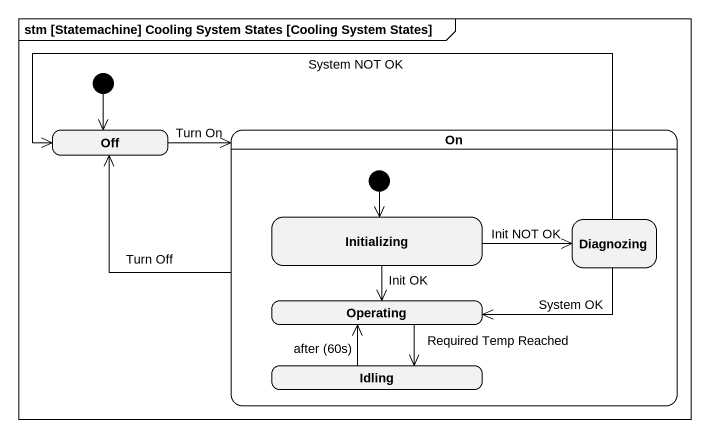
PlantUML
@startuml
mainframe stm [Statemachine] Cooling System States [Cooling System States]
hide empty description
state Off
state "On" as On_ {
  state Initializing
  state Diagnozing
  state Operating
  state Idling
  [*] --> Initializing
}
[*] --> Off
Off -right-> On_ : Turn On
On_ -left-> Off : Turn Off
Initializing -right-> Diagnozing : Init NOT OK
Initializing --> Operating : Init OK
Diagnozing -left-> Off : System NOT OK
Diagnozing -left-> Operating : System OK
Operating --> Idling : Required Temp Reached
Idling -up-> Operating : after (60s)
@enduml
